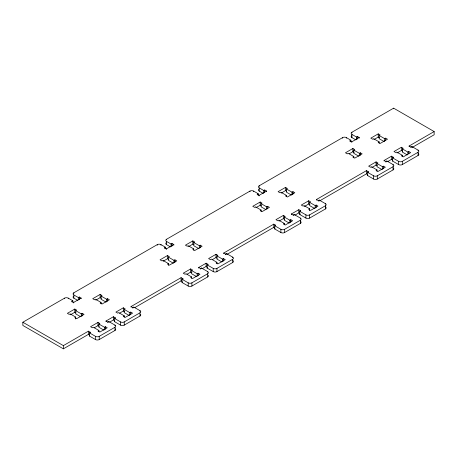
<?xml version="1.0" encoding="UTF-8"?>
<svg xmlns="http://www.w3.org/2000/svg" width="457" height="457" viewBox="0 0 457 457"><rect width="100%" height="100%" fill="white"/><g stroke="black" fill="none" stroke-linecap="round" stroke-linejoin="round"><path stroke-width="0.69" d="M89.326 334.924L88.401 334.387L63.369 348.834L22.85 325.441L22.85 322.231L64.563 298.147A2.622 1.514 0 0 1 68.27 298.147L72.806 300.763L72.806 302.368M73.834 293.4L73.834 292.794L157.259 244.632A2.622 1.514 0 0 1 160.967 244.632L165.497 247.248L165.497 248.854M166.525 239.879L166.525 239.279L249.95 191.112A2.622 1.514 0 0 1 253.658 191.112L258.194 193.734L258.194 195.339M259.222 186.365L259.222 185.765L342.647 137.597A2.622 1.514 0 0 1 346.355 137.597L350.89 140.213L350.89 141.819M351.919 132.85L351.919 132.244L393.631 108.166L434.15 131.559L434.15 134.769L412.248 147.411M71.875 301.9L71.875 301.3L72.806 300.763M73.834 292.794A2.622 1.514 0 0 0 73.834 294.936L78.364 297.553L79.29 297.021L81.146 298.09L81.146 298.689M164.571 248.385L164.571 247.785L165.497 247.248M166.525 239.279A2.622 1.514 0 0 0 166.525 241.422L171.061 244.038L171.986 243.501L173.843 244.575L173.843 245.175M257.268 194.871L257.268 194.265L258.194 193.734M259.222 185.765A2.622 1.514 0 0 0 259.222 187.901L263.758 190.523L264.683 189.986L266.534 191.055L266.534 191.66M349.959 141.35L349.959 140.75L350.89 140.213M351.919 132.244A2.622 1.514 0 0 0 351.919 134.387L356.449 137.003L357.374 136.472L359.231 137.54L359.231 138.14M71.875 301.3L73.731 302.368L81.146 298.09M164.571 247.785L166.428 248.854L173.843 244.575M257.268 194.265L259.119 195.339L266.534 191.055M349.959 140.75L351.816 141.819L359.231 137.54M80.66 316.724L75.719 313.873L75.719 310.657L76.645 310.126L74.788 309.052L67.373 313.336L69.23 314.405L70.155 313.873L75.719 317.084L75.719 319.009M106.007 302.088L101.066 299.238L101.066 296.027L101.991 295.49L100.14 294.422L92.725 298.701L94.576 299.769L95.502 299.238L101.066 302.448L101.066 303.734M173.357 263.209L168.41 260.353L168.41 257.142L169.341 256.606L167.485 255.537L160.07 259.822L161.921 260.89L162.852 260.353L168.41 263.563L168.41 265.494M198.704 248.574L193.762 245.717L193.762 242.507L194.688 241.976L192.831 240.902L185.416 245.186L187.273 246.254L188.198 245.717L193.762 248.934L193.762 250.213M266.048 209.689L261.107 206.838L261.107 203.628L262.032 203.091L260.182 202.023L252.767 206.301L254.618 207.375L255.543 206.838L261.107 210.049L261.107 211.334M291.4 195.059L286.453 192.203L286.453 188.992L287.379 188.455L285.528 187.387L278.113 191.666L279.964 192.74L280.895 192.203L286.453 195.413L286.453 196.699M358.745 156.174L353.804 153.318L353.804 150.107L354.729 149.576L352.873 148.502L345.458 152.787L347.314 153.855L348.24 153.318L353.804 156.534L353.804 157.814M384.091 141.539L379.15 138.688L379.15 135.478L380.075 134.941L378.225 133.872L370.804 138.151L372.661 139.219L373.586 138.688L379.15 141.899L379.15 143.184M70.464 314.764L74.788 312.268L76.028 312.976M95.81 300.129L100.14 297.633L101.374 298.347M163.16 261.244L167.485 258.748L168.719 259.462M188.507 246.614L192.831 244.112L194.071 244.826M255.851 207.729L260.182 205.233L261.415 205.947M281.204 193.094L285.528 190.598L286.762 191.312M349.165 153.855L352.873 151.713L354.112 152.427M373.895 139.579L378.225 137.083L379.459 137.797M75.719 317.084L74.788 317.615L76.645 318.689L84.059 314.405L82.209 313.336L81.277 313.873L75.719 310.657M101.066 302.448L100.14 302.985L101.991 304.054L109.406 299.769L107.555 298.701L106.63 299.238L101.066 296.027M168.41 263.563L167.485 264.1L169.341 265.169L176.756 260.89L174.9 259.822L173.974 260.353L168.41 257.142M193.762 248.934L192.831 249.465L194.688 250.539L202.103 246.254L200.246 245.186L199.321 245.717L193.762 242.507M261.107 210.049L260.182 210.586L262.032 211.654L269.447 207.375L267.596 206.301L266.671 206.838L261.107 203.628M286.453 195.413L285.528 195.95L287.379 197.018L294.799 192.74L292.943 191.666L292.017 192.203L286.453 188.992M353.804 156.534L352.873 157.065L354.729 158.139L362.144 153.855L360.287 152.787L359.362 153.318L353.804 150.107M379.15 141.899L378.225 142.43L380.075 143.504L387.49 139.219L385.639 138.151L384.708 138.688L379.15 135.478M103.848 330.108L98.906 327.252L98.906 324.042L99.832 323.505L97.975 322.436L90.56 326.715L92.417 327.789L93.342 327.252L98.906 330.462L98.906 331.748M129.182 315.479L124.241 312.622L124.241 309.412L125.167 308.875L123.316 307.807L115.901 312.085L117.752 313.159L118.677 312.622L124.241 315.833L124.241 317.118M196.544 276.588L191.597 273.737L191.597 270.521L192.528 269.99L190.672 268.916L183.257 273.2L185.108 274.269L186.039 273.737L191.597 276.948L191.597 278.227M221.879 261.958L216.938 259.108L216.938 255.897L217.863 255.36L216.007 254.292L208.592 258.571L210.448 259.645L211.374 259.108L216.938 262.318L216.938 263.603M289.235 223.073L284.294 220.217L284.294 217.006L285.219 216.469L283.369 215.401L275.954 219.68L277.805 220.754L278.73 220.217L284.294 223.427L284.294 224.713M314.576 208.443L309.629 205.587L309.629 202.377L310.56 201.845L308.704 200.772L301.289 205.056L303.14 206.124L304.071 205.587L309.629 208.803L309.629 210.728M381.932 169.553L376.991 166.702L376.991 163.492L377.916 162.955L376.06 161.887L368.645 166.165L370.501 167.233L371.427 166.702L376.991 169.913L376.991 171.198M407.267 154.929L402.326 152.072L402.326 148.862L403.251 148.325L401.4 147.257L393.98 151.535L395.836 152.609L396.762 152.072L402.326 155.283L402.326 156.568M22.85 322.231L63.369 345.623L88.401 331.176L90.252 332.245L90.252 332.85M94.268 327.789L97.975 325.647L99.215 326.361M106.013 321.608L106.013 321.008L113.427 316.724L115.278 317.798L115.278 318.398M119.608 313.159L123.316 311.017L124.55 311.731M131.039 307.161L131.039 306.556L181.092 277.662L182.949 278.73L182.949 279.33M186.964 274.269L190.672 272.126L191.906 272.84M198.704 268.093L198.704 267.494L206.118 263.209L207.975 264.277L207.975 264.883M212.299 259.645L216.007 257.502L217.246 258.216M223.736 253.641L223.736 253.041L273.789 224.141L275.64 225.215L275.64 225.815M279.038 221.108L283.369 218.612L284.602 219.326M291.4 214.579L291.4 213.973L298.815 209.694L300.672 210.763L300.672 211.363M304.379 206.484L308.704 203.982L309.937 204.696M316.427 200.126L316.427 199.526L366.485 170.627L368.336 171.695L368.336 172.3M371.735 167.593L376.06 165.097L377.299 165.811M384.097 161.058L384.097 160.458L391.512 156.174L393.363 157.248L393.363 157.848M397.07 152.964L401.4 150.467L402.634 151.181M409.124 146.611L409.124 146.006L434.15 131.559M115.41 328.657A2.622 1.514 0 0 1 114.97 330.462L99.215 339.562A2.622 1.514 0 0 1 95.507 339.562L89.326 335.992L89.326 332.782L90.252 332.245M106.013 321.008L107.863 322.076L108.795 321.545L114.97 325.11L114.97 325.715M140.55 314.342A2.622 1.514 0 0 1 139.996 316.016L124.241 325.11A2.622 1.514 0 0 1 120.534 325.11L114.353 321.545L114.353 318.329L115.278 317.798M131.039 306.556L132.89 307.63L133.821 307.093L139.996 310.663A2.622 1.514 0 0 1 139.996 312.799L139.996 316.016M208.221 275.274A2.622 1.514 0 0 1 207.667 276.948L191.906 286.042A2.622 1.514 0 0 1 188.198 286.042L182.023 282.477L182.023 279.267L182.949 278.73M198.704 267.494L200.56 268.562L201.486 268.025L207.667 271.595L207.667 272.195M232.853 260.456A2.622 1.514 0 0 1 232.693 262.495L216.938 271.595A2.622 1.514 0 0 1 213.23 271.595L207.05 268.025L207.05 264.814L207.975 264.277M223.736 253.041L225.587 254.109L226.512 253.578L232.693 257.142A2.622 1.514 0 0 1 232.693 259.285L232.693 262.495M300.517 221.388A2.622 1.514 0 0 1 300.363 223.427L284.602 232.527A2.622 1.514 0 0 1 280.895 232.527L274.714 228.957L274.714 225.747L275.64 225.215M291.4 213.973L293.257 215.047L294.182 214.51L300.363 218.075L300.363 218.68M325.55 206.941A2.622 1.514 0 0 1 325.39 208.98L309.629 218.075A2.622 1.514 0 0 1 305.922 218.075L299.741 214.51L299.741 211.3L300.672 210.763M316.427 199.526L318.283 200.594L319.209 200.057L325.39 203.628A2.622 1.514 0 0 1 325.39 205.77L325.39 208.98M393.214 167.873A2.622 1.514 0 0 1 393.054 169.913L377.299 179.013A2.622 1.514 0 0 1 373.592 179.013L367.411 175.442L367.411 172.232L368.336 171.695M384.097 160.458L385.948 161.527L386.873 160.995L393.054 164.56L393.054 165.16M418.389 153.535A2.622 1.514 0 0 1 418.081 155.46L402.326 164.56A2.622 1.514 0 0 1 398.618 164.56L392.437 160.995L392.437 157.779L393.363 157.248M409.124 146.006L410.974 147.08L411.906 146.543L418.081 150.113A2.622 1.514 0 0 1 418.081 152.25L418.081 155.46M109.72 322.076L113.427 319.94L114.467 320.54M134.746 307.63L181.092 280.872L182.137 281.472M202.411 268.562L206.118 266.42L207.278 267.088M226.821 254.469L273.789 227.352L274.828 227.957M295.108 215.047L298.815 212.905L299.975 213.573M319.517 200.954L366.485 173.837L367.639 174.505M387.804 161.527L391.512 159.384L392.786 160.121M89.326 335.992L89.789 335.724M98.906 330.462L97.975 330.999L99.832 332.068L107.246 327.789L105.396 326.715L104.464 327.252L98.906 324.042M114.353 321.545L114.816 321.277M124.241 315.833L123.316 316.37L125.167 317.438L132.581 313.159L130.731 312.085L129.805 312.622L124.241 309.412M182.023 282.477L182.486 282.209M191.597 276.948L190.672 277.479L192.528 278.553L199.943 274.269L198.087 273.2L197.161 273.737L191.597 270.521M207.05 268.025L207.512 267.756M216.938 262.318L216.007 262.855L217.863 263.923L225.278 259.645L223.422 258.571L222.496 259.108L216.938 255.897M274.714 228.957L275.177 228.694M284.294 223.427L283.369 223.964L285.219 225.033L292.634 220.754L290.783 219.68L289.858 220.217L284.294 217.006M299.741 214.51L300.209 214.242M309.629 208.803L308.704 209.335L310.56 210.409L317.975 206.124L316.118 205.056L315.193 205.587L309.629 202.377M367.411 175.442L367.874 175.174M376.991 169.913L376.06 170.45L377.916 171.518L385.331 167.233L383.474 166.165L382.549 166.702L376.991 163.492M392.437 160.995L392.9 160.727M402.326 155.283L401.4 155.82L403.251 156.888L410.666 152.609L408.815 151.535L407.884 152.072L402.326 148.862M89.326 332.782L95.507 336.352A2.622 1.514 0 0 0 99.215 336.352L114.97 327.252A2.622 1.514 0 0 0 114.97 325.11M114.353 318.329L120.534 321.899A2.622 1.514 0 0 0 124.241 321.899L139.996 312.799M182.023 279.267L188.198 282.832A2.622 1.514 0 0 0 191.906 282.832L207.667 273.737A2.622 1.514 0 0 0 207.667 271.595M207.05 264.814L213.23 268.385A2.622 1.514 0 0 0 216.938 268.385L232.693 259.285M274.714 225.747L280.895 229.317A2.622 1.514 0 0 0 284.602 229.317L300.363 220.217A2.622 1.514 0 0 0 300.363 218.075M299.741 211.3L305.922 214.864A2.622 1.514 0 0 0 309.629 214.864L325.39 205.77M367.411 172.232L373.592 175.796A2.622 1.514 0 0 0 377.299 175.796L393.054 166.702A2.622 1.514 0 0 0 393.054 164.56M392.437 157.779L398.618 161.35A2.622 1.514 0 0 0 402.326 161.35L418.081 152.25M351.667 135.626A2.622 1.514 0 0 0 351.919 137.597L355.883 139.888M258.896 189.204A2.622 1.514 0 0 0 259.222 191.117L263.186 193.402M166.137 242.781A2.622 1.514 0 0 0 166.525 244.632L170.495 246.923M73.377 296.364A2.622 1.514 0 0 0 73.834 298.147L77.799 300.438M418.081 150.113L418.081 150.713M411.906 146.543L411.906 147.143M410.974 147.08L410.974 147.68M408.815 151.535L408.815 153.466M407.884 152.072L407.884 153.998M402.326 161.35L402.326 164.56M401.4 147.257L401.4 150.467M398.618 161.35L398.618 164.56M393.631 108.166L393.631 108.766M393.054 166.702L393.054 169.913M391.512 156.174L391.512 159.384M386.873 160.995L386.873 161.595M385.948 161.527L385.948 162.132M385.639 138.151L385.639 140.722M384.708 138.688L384.708 141.253M383.474 166.165L383.474 168.736M382.549 166.702L382.549 169.267M378.225 133.872L378.225 137.083M377.299 175.796L377.299 179.013M376.06 161.887L376.06 165.097M373.592 175.796L373.592 179.013M366.485 170.627L366.485 173.837M360.287 152.787L360.287 155.351M359.362 153.318L359.362 155.888M357.374 136.472L357.374 139.077M356.449 137.003L356.449 139.614M352.873 148.502L352.873 151.713M351.919 134.387L351.919 137.597M351.816 141.819L351.816 142.424M346.355 137.597L346.355 138.203M342.647 137.597L342.647 138.203M325.39 203.628L325.39 204.228M319.209 200.057L319.209 200.663M318.283 200.594L318.283 201.194M316.118 205.056L316.118 207.621M315.193 205.587L315.193 208.158M309.629 214.864L309.629 218.075M308.704 200.772L308.704 203.982M305.922 214.864L305.922 218.075M300.363 220.217L300.363 223.427M298.815 209.694L298.815 212.905M294.182 214.51L294.182 215.11M293.257 215.047L293.257 215.647M292.943 191.666L292.943 194.236M292.017 192.203L292.017 194.773M290.783 219.68L290.783 222.251M289.858 220.217L289.858 222.788M285.528 187.387L285.528 190.598M284.602 229.317L284.602 232.527M283.369 215.401L283.369 218.612M280.895 229.317L280.895 232.527M273.789 224.141L273.789 227.352M267.596 206.301L267.596 208.872M266.671 206.838L266.671 208.763M264.683 189.986L264.683 192.597M263.758 190.523L263.758 193.128M260.182 202.023L260.182 205.233M259.222 187.901L259.222 191.117M259.119 195.339L259.119 195.939M253.658 191.112L253.658 191.717M249.95 191.112L249.95 191.717M232.693 257.142L232.693 257.748M226.512 253.578L226.512 254.178M225.587 254.109L225.587 254.715M223.422 258.571L223.422 261.141M222.496 259.108L222.496 261.678M216.938 268.385L216.938 271.595M216.007 254.292L216.007 257.502M213.23 268.385L213.23 271.595M207.667 273.737L207.667 276.948M206.118 263.209L206.118 266.42M201.486 268.025L201.486 268.63M200.56 268.562L200.56 269.162M200.246 245.186L200.246 247.751M199.321 245.717L199.321 248.288M198.087 273.2L198.087 275.771M197.161 273.737L197.161 276.302M192.831 240.902L192.831 244.112M191.906 282.832L191.906 286.042M190.672 268.916L190.672 272.126M188.198 282.832L188.198 286.042M181.092 277.662L181.092 280.872M174.9 259.822L174.9 262.387M173.974 260.353L173.974 262.278M171.986 243.501L171.986 246.112M171.061 244.038L171.061 246.649M167.485 255.537L167.485 258.748M166.525 241.422L166.525 244.632M166.428 248.854L166.428 249.453M160.967 244.632L160.967 245.232M157.259 244.632L157.259 245.232M139.996 310.663L139.996 311.263M133.821 307.093L133.821 307.698M132.89 307.63L132.89 308.229M130.731 312.085L130.731 314.656M129.805 312.622L129.805 315.193M124.241 321.899L124.241 325.11M123.316 307.807L123.316 311.017M120.534 321.899L120.534 325.11M114.97 327.252L114.97 330.462M113.427 316.724L113.427 319.94M108.795 321.545L108.795 322.145M107.863 322.076L107.863 322.682M107.555 298.701L107.555 301.272M106.63 299.238L106.63 301.803M105.396 326.715L105.396 329.286M104.464 327.252L104.464 329.823M100.14 294.422L100.14 297.633M99.215 336.352L99.215 339.562M97.975 322.436L97.975 325.647M95.507 336.352L95.507 339.562M88.401 331.176L88.401 334.387M82.209 313.336L82.209 315.907M81.277 313.873L81.277 316.438M79.29 297.021L79.29 299.626M78.364 297.553L78.364 299.963M74.788 309.052L74.788 312.268M73.834 294.936L73.834 298.147M73.731 302.368L73.731 302.974M68.27 298.147L68.27 298.752M64.563 298.147L64.563 298.752M63.369 345.623L63.369 348.834"/></g></svg>
